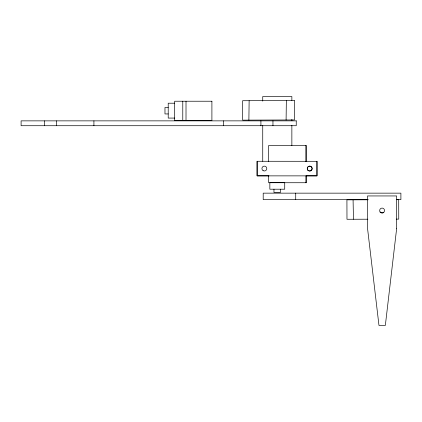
<?xml version="1.0" encoding="UTF-8"?>
<svg xmlns="http://www.w3.org/2000/svg" width="422" height="422" viewBox="0 0 422 422"><rect width="100%" height="100%" fill="white"/><g stroke="black" fill="none" stroke-linecap="round" stroke-linejoin="round"><path stroke-width="0.63" d="M248.88 120.117L249.133 100.7M286.095 119.98L286.348 100.563M368.095 199.791L346.921 199.854L346.979 219.271L367.868 219.208M396.759 199.706L398.7 199.696L398.758 219.113L396.269 219.123M174.74 103.211L168.214 103.211L168.214 118.076L174.74 118.076M168.214 107.473L164.976 107.473L164.976 113.945L168.214 113.945M268.914 175.837L257.072 175.837L257.072 161.273L317.012 161.304L317.012 175.868L257.14 175.868L257.14 161.304M306.414 175.837L316.943 175.837L316.943 161.273M368.031 199.622L263.196 199.622L263.196 193.149L400.9 193.149L400.9 199.622L396.3 199.622M353.077 199.833L353.462 219.25M306.472 175.89L306.472 182.731L268.666 182.731L268.666 175.89M306.425 161.7L306.425 145.516L268.619 145.516L268.619 161.7M305.834 145.516L305.834 161.7M305.881 175.89L305.881 182.731M295.722 193.149L295.722 199.622M291.86 100.473L291.86 96.548L262.737 96.548L262.737 101.127M291.86 119.431L291.86 120.739M291.86 125.318L291.86 145.585M280.435 189.204L280.435 192.443L273.962 192.443L273.962 189.204M272.955 120.866L272.955 125.719M262.737 125.318L262.737 161.273M260.912 120.866L260.912 125.719M223.365 120.866L223.365 125.719M186.012 101.227L186.012 120.645M182.779 101.227L182.779 120.645M93.916 120.866L93.916 125.719M56.358 120.866L56.358 125.719M44.336 120.866L44.336 125.719M383.872 212.477A3.239 3.239 0 0 1 379.964 211.976M396.664 228.365L385.339 325.452L378.972 325.452L367.541 228.365L367.541 195.945L396.664 195.945L396.664 228.365M294.382 100.536L242.603 100.726L242.676 120.143L294.456 119.953L294.382 100.536M211.902 101.227L174.687 101.227L174.687 120.645L211.902 120.645L211.902 101.227M296.239 120.866L21.1 120.866L21.1 125.719L296.239 125.719L296.239 120.866M284.723 182.684L269.848 182.684L269.848 189.204L284.723 189.204L284.723 182.684M308.445 170.657A2.426 2.426 0 0 0 312.09 168.557A2.426 2.426 0 0 0 308.445 166.453A2.426 2.426 0 0 0 308.445 170.657M263.138 170.657A2.426 2.426 0 0 0 266.783 168.557A2.426 2.426 0 0 0 263.138 166.453A2.426 2.426 0 0 0 263.138 170.657M380.887 212.614A2.426 2.426 0 0 0 384.532 210.509A2.426 2.426 0 0 0 380.887 208.41A2.426 2.426 0 0 0 380.887 212.614M308.018 170.303A2.426 2.426 0 0 0 312.074 169.211A2.426 2.426 0 0 0 309.099 166.242A2.426 2.426 0 0 0 308.018 170.303"/></g></svg>
